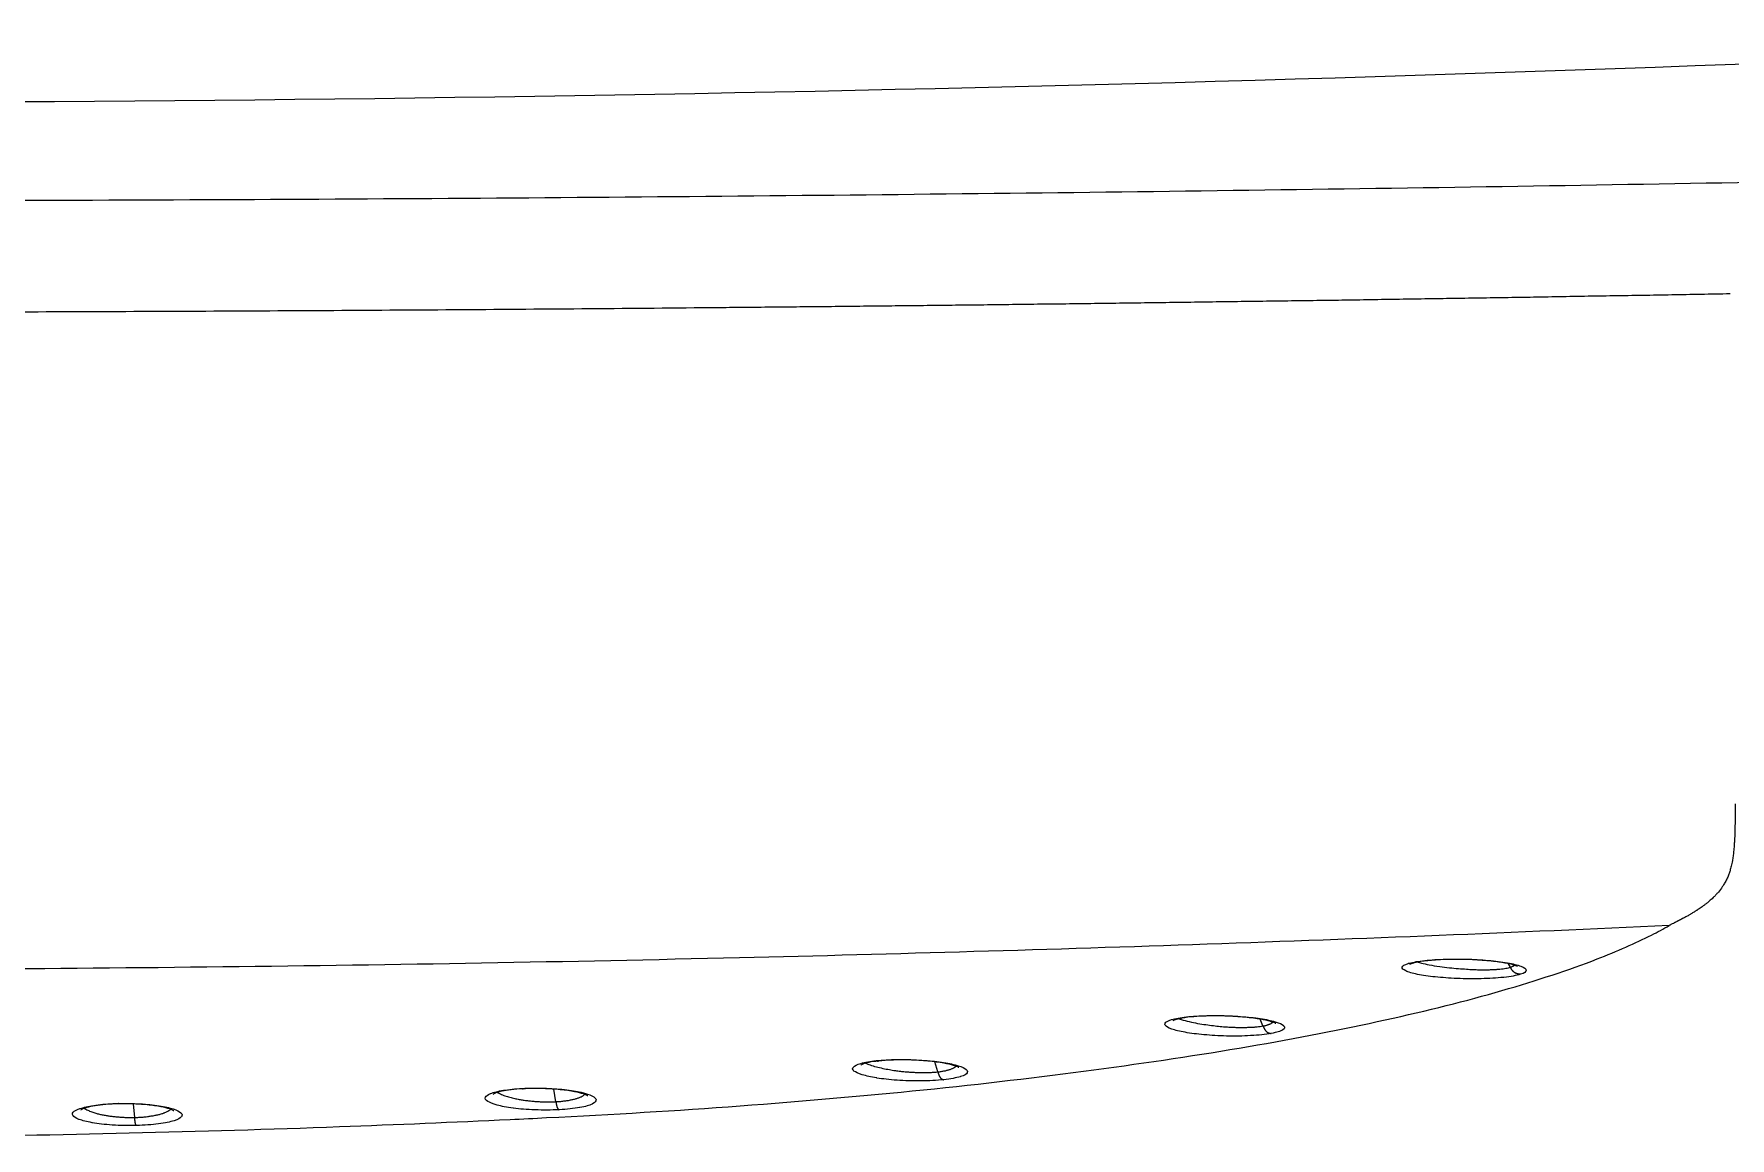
# Model space of a CAD drawing. Header units: inches. Extents: x 0.1 to 2.19, y 0.14 to 1.19.
# Drawn here: x 0.9392 to 1.0701, y 1.0908 to 1.1761 of the extents above; entities that cross this region are included whole.
import ezdxf

# ---------------------------------------------------------------- set-up
doc = ezdxf.new("R2010")
doc.units = ezdxf.units.IN
doc.header["$MEASUREMENT"] = 0

# ---------------------------------------------------------------- blocks, each defined once
blk = doc.blocks.new('bn30-2')
at = {"linetype": 'Continuous', "lineweight": 5}
for p, q in [((0.73438, 3.07986), (0.73423, 3.08013)), ((0.71527, 3.07533), (0.71504, 3.07585)), ((0.69016, 3.07178), (0.68992, 3.07256)), ((0.66067, 3.06948), (0.66051, 3.07046)), ((0.62815, 3.06827), (0.62807, 3.06931))]:
    blk.add_line(p, q, dxfattribs=at)
blk.add_ellipse((0.59489, 6.25601), major_axis=(3.59101, 0), ratio=0.865883, start_param=4.715627, end_param=4.770705, dxfattribs=at)
for points, degree, knots in [([(0.43666, 3.14047), (0.4624, 3.14001), (0.48861, 3.13965), (0.54151, 3.13916), (0.5682, 3.13904), (0.62158, 3.13904), (0.64827, 3.13916), (0.70117, 3.13965), (0.72738, 3.14001), (0.75312, 3.14047)], 3, [0.0000019, 0.0000019, 0.0000019, 0.0000019, 0.25, 0.25, 0.5, 0.5, 0.75, 0.75, 0.9999981, 0.9999981, 0.9999981, 0.9999981]), ([(0.75133, 3.13184), (0.75058, 3.13183), (0.74908, 3.1318), (0.74683, 3.13176), (0.74458, 3.13172), (0.74234, 3.13169), (0.74009, 3.13165), (0.73785, 3.13161), (0.73561, 3.13157), (0.73337, 3.13154), (0.73113, 3.1315), (0.72889, 3.13147), (0.72666, 3.13143), (0.72443, 3.1314), (0.7222, 3.13136), (0.71998, 3.13133), (0.71775, 3.1313), (0.71553, 3.13127), (0.71331, 3.13124), (0.71109, 3.13121), (0.70888, 3.13118), (0.70667, 3.13115), (0.70446, 3.13112), (0.70225, 3.13109), (0.70005, 3.13106), (0.69785, 3.13104), (0.69565, 3.13101), (0.69345, 3.13098), (0.69126, 3.13096), (0.68907, 3.13093), (0.68688, 3.13091), (0.68469, 3.13089), (0.68251, 3.13086), (0.68033, 3.13084), (0.67816, 3.13082), (0.67599, 3.1308), (0.66795, 3.13072), (0.65406, 3.13061), (0.63429, 3.13049), (0.61457, 3.13042), (0.59489, 3.1304), (0.57522, 3.13042), (0.5555, 3.13049), (0.53572, 3.13061), (0.52106, 3.13073), (0.51149, 3.13082), (0.50701, 3.13086), (0.50251, 3.13091), (0.49801, 3.13096), (0.49349, 3.13102), (0.48895, 3.13107), (0.48441, 3.13113), (0.47986, 3.13119), (0.47529, 3.13125), (0.47072, 3.13132), (0.46613, 3.13139), (0.46154, 3.13146), (0.45694, 3.13153), (0.45233, 3.1316), (0.44771, 3.13168), (0.44308, 3.13176), (0.44, 3.13182), (0.43845, 3.13184)], 3, [0, 0, 0, 0, 0.007371, 0.014728, 0.022073, 0.029403, 0.036721, 0.044025, 0.051315, 0.058592, 0.065856, 0.073106, 0.080343, 0.087567, 0.094777, 0.101973, 0.109157, 0.116326, 0.123483, 0.130626, 0.137756, 0.144872, 0.151975, 0.159064, 0.16614, 0.173203, 0.180252, 0.187288, 0.19431, 0.201319, 0.208314, 0.215297, 0.222265, 0.229221, 0.236162, 0.243091, 0.250006, 0.312965, 0.375618, 0.437963, 0.5, 0.562037, 0.624381, 0.687034, 0.749994, 0.764246, 0.778554, 0.792919, 0.807341, 0.82182, 0.836356, 0.850949, 0.865598, 0.880305, 0.895068, 0.909888, 0.924764, 0.939698, 0.954688, 0.969735, 0.984839, 1, 1, 1, 1]), ([(0.75172, 3.09247), (0.75172, 3.0924), (0.75172, 3.09233), (0.75172, 3.09226), (0.75172, 3.09213), (0.75172, 3.092), (0.75172, 3.09186), (0.75172, 3.09172), (0.75172, 3.09159), (0.75172, 3.09145), (0.75172, 3.09144), (0.75172, 3.09144), (0.75172, 3.09143), (0.75172, 3.0914), (0.75172, 3.09136), (0.75172, 3.09133), (0.75172, 3.09109), (0.75171, 3.09085), (0.75171, 3.09061), (0.75171, 3.09054), (0.75171, 3.09048), (0.75171, 3.09041), (0.7517, 3.09034), (0.7517, 3.09026), (0.7517, 3.09019), (0.75169, 3.09003), (0.75169, 3.08987), (0.75168, 3.08972), (0.75167, 3.08962), (0.75167, 3.08953), (0.75166, 3.08944), (0.75166, 3.08933), (0.75165, 3.08923), (0.75164, 3.08913), (0.75163, 3.08898), (0.75161, 3.08884), (0.7516, 3.0887), (0.75159, 3.08864), (0.75158, 3.08858), (0.75158, 3.08852), (0.75156, 3.0884), (0.75154, 3.08828), (0.75152, 3.08816), (0.75152, 3.08814), (0.75151, 3.08811), (0.75151, 3.08809), (0.75149, 3.08795), (0.75146, 3.08781), (0.75142, 3.08767), (0.75139, 3.08755), (0.75136, 3.08743), (0.75133, 3.08731), (0.7513, 3.08722), (0.75127, 3.08713), (0.75124, 3.08704), (0.75122, 3.087), (0.7512, 3.08695), (0.75118, 3.0869), (0.75114, 3.08679), (0.75109, 3.08669), (0.75104, 3.08658), (0.75101, 3.08653), (0.75098, 3.08647), (0.75095, 3.08642), (0.7509, 3.08633), (0.75085, 3.08625), (0.7508, 3.08616), (0.75076, 3.08609), (0.75071, 3.08603), (0.75066, 3.08596), (0.75057, 3.08582), (0.75046, 3.0857), (0.75036, 3.08558), (0.75031, 3.08553), (0.75027, 3.08548), (0.75022, 3.08543), (0.75016, 3.08536), (0.7501, 3.0853), (0.75003, 3.08524), (0.75003, 3.08523), (0.75002, 3.08522), (0.75001, 3.08522), (0.74992, 3.08513), (0.74983, 3.08505), (0.74974, 3.08498), (0.74971, 3.08495), (0.74968, 3.08492), (0.74964, 3.08489), (0.74957, 3.08483), (0.74951, 3.08478), (0.74944, 3.08473), (0.74938, 3.08468), (0.74932, 3.08464), (0.74926, 3.08459), (0.74925, 3.08459), (0.74925, 3.08459), (0.74925, 3.08459), (0.74914, 3.08451), (0.74904, 3.08444), (0.74894, 3.08437), (0.74888, 3.08433), (0.74882, 3.08429), (0.74876, 3.08425), (0.74875, 3.08424), (0.74874, 3.08423), (0.74872, 3.08423), (0.74864, 3.08418), (0.74857, 3.08413), (0.74849, 3.08408), (0.74842, 3.08404), (0.74836, 3.084), (0.74829, 3.08396), (0.74826, 3.08394), (0.74823, 3.08393), (0.7482, 3.08391), (0.74816, 3.08389), (0.74812, 3.08387), (0.74809, 3.08384), (0.74801, 3.0838), (0.74793, 3.08375), (0.74785, 3.08371), (0.74781, 3.08369), (0.74778, 3.08367), (0.74774, 3.08366), (0.74773, 3.08365), (0.74772, 3.08365), (0.74772, 3.08364), (0.74762, 3.08359), (0.74753, 3.08354), (0.74743, 3.0835), (0.74741, 3.08349), (0.7474, 3.08348), (0.74738, 3.08347), (0.74736, 3.08346), (0.74734, 3.08345), (0.74733, 3.08344), (0.74723, 3.08339), (0.74715, 3.08335), (0.74706, 3.08331), (0.74706, 3.0833), (0.74706, 3.0833), (0.74705, 3.0833), (0.74702, 3.08329), (0.74699, 3.08327), (0.74696, 3.08325), (0.74689, 3.08322), (0.74683, 3.08319), (0.74677, 3.08316), (0.74677, 3.08315), (0.74677, 3.08315), (0.74676, 3.08315), (0.74674, 3.08314), (0.74673, 3.08313), (0.74671, 3.08312), (0.74668, 3.08311), (0.74666, 3.08309), (0.74663, 3.08308)], 3, [0, 0, 0, 0, 0.012879, 0.012879, 0.012879, 0.036696, 0.036696, 0.036696, 0.062083, 0.062083, 0.062083, 0.062969, 0.062969, 0.062969, 0.069401, 0.069401, 0.069401, 0.112944, 0.112944, 0.112944, 0.124787, 0.124787, 0.124787, 0.138573, 0.138573, 0.138573, 0.16747, 0.16747, 0.16747, 0.18465, 0.18465, 0.18465, 0.203992, 0.203992, 0.203992, 0.230614, 0.230614, 0.230614, 0.242079, 0.242079, 0.242079, 0.265126, 0.265126, 0.265126, 0.269956, 0.269956, 0.269956, 0.297517, 0.297517, 0.297517, 0.322498, 0.322498, 0.322498, 0.342008, 0.342008, 0.342008, 0.352665, 0.352665, 0.352665, 0.377809, 0.377809, 0.377809, 0.391291, 0.391291, 0.391291, 0.413779, 0.413779, 0.413779, 0.433058, 0.433058, 0.433058, 0.472789, 0.472789, 0.472789, 0.489451, 0.489451, 0.489451, 0.51239, 0.51239, 0.51239, 0.515203, 0.515203, 0.515203, 0.547405, 0.547405, 0.547405, 0.559649, 0.559649, 0.559649, 0.583433, 0.583433, 0.583433, 0.605902, 0.605902, 0.605902, 0.606761, 0.606761, 0.606761, 0.645056, 0.645056, 0.645056, 0.667337, 0.667337, 0.667337, 0.672329, 0.672329, 0.672329, 0.70247, 0.70247, 0.70247, 0.729001, 0.729001, 0.729001, 0.741509, 0.741509, 0.741509, 0.75763, 0.75763, 0.75763, 0.791699, 0.791699, 0.791699, 0.807836, 0.807836, 0.807836, 0.81149, 0.81149, 0.81149, 0.855304, 0.855304, 0.855304, 0.864771, 0.864771, 0.864771, 0.872786, 0.872786, 0.872786, 0.91822, 0.91822, 0.91822, 0.919541, 0.919541, 0.919541, 0.936736, 0.936736, 0.936736, 0.972213, 0.972213, 0.972213, 0.973456, 0.973456, 0.973456, 0.984239, 0.984239, 0.984239, 1, 1, 1, 1]), ([(0.74663, 3.08308), (0.72303, 3.08199), (0.69904, 3.08116), (0.64836, 3.07996), (0.62163, 3.07965), (0.56816, 3.07965), (0.54142, 3.07996), (0.49074, 3.08116), (0.46675, 3.08199), (0.44315, 3.08308)], 3, [0, 0, 0, 0, 0.238645, 0.238645, 0.5, 0.5, 0.761354, 0.761354, 1, 1, 1, 1]), ([(0.65995, 3.06825), (0.66503, 3.0685), (0.67001, 3.0688), (0.67489, 3.06916), (0.67976, 3.06953), (0.68448, 3.06994), (0.68905, 3.0704), (0.69361, 3.07086), (0.69799, 3.07138), (0.7022, 3.07194), (0.7064, 3.0725), (0.71038, 3.0731), (0.71414, 3.07374), (0.7179, 3.07439), (0.72142, 3.07507), (0.7247, 3.0758), (0.72798, 3.07652), (0.73098, 3.07727), (0.73372, 3.07806), (0.73645, 3.07885), (0.7389, 3.07966), (0.74106, 3.0805), (0.74262, 3.08111), (0.74402, 3.08172), (0.74526, 3.08235), (0.74574, 3.08259), (0.7462, 3.08283), (0.74663, 3.08308)], 3, [0, 0, 0, 0, 0.125, 0.125, 0.125, 0.25, 0.25, 0.25, 0.375, 0.375, 0.375, 0.5, 0.5, 0.5, 0.625, 0.625, 0.625, 0.75, 0.75, 0.75, 0.875, 0.875, 0.875, 0.965137, 0.965137, 0.965137, 1, 1, 1, 1]), ([(0.72647, 3.08015), (0.72674, 3.08023), (0.72712, 3.08031), (0.72759, 3.08036), (0.72806, 3.08042), (0.72859, 3.08046), (0.72917, 3.08048), (0.72918, 3.08048), (0.72918, 3.08048), (0.72918, 3.08048), (0.72976, 3.0805), (0.73034, 3.0805), (0.73094, 3.08049), (0.73154, 3.08047), (0.73211, 3.08044), (0.73266, 3.08039), (0.7332, 3.08034), (0.73369, 3.08028), (0.73413, 3.08021), (0.73413, 3.08021), (0.73413, 3.08021), (0.73414, 3.0802), (0.73457, 3.08013), (0.73492, 3.08004), (0.73518, 3.07995), (0.73519, 3.07995), (0.73519, 3.07994), (0.73519, 3.07994), (0.73545, 3.07984), (0.7356, 3.07974), (0.7356, 3.07963), (0.7356, 3.07963), (0.7356, 3.07963), (0.7356, 3.07963), (0.7356, 3.07952), (0.73545, 3.07941), (0.73515, 3.07932)], 3, [0, 0, 0, 0, 0.125, 0.125, 0.125, 0.25, 0.25, 0.25, 0.250906, 0.250906, 0.250906, 0.375, 0.375, 0.375, 0.5, 0.5, 0.5, 0.624069, 0.624069, 0.624069, 0.625, 0.625, 0.625, 0.748195, 0.748195, 0.748195, 0.75, 0.75, 0.75, 0.873537, 0.873537, 0.873537, 0.875, 0.875, 0.875, 1, 1, 1, 1]), ([(0.73493, 3.07992), (0.73493, 3.07992), (0.73493, 3.07992), (0.73492, 3.07992), (0.7349, 3.07993), (0.73483, 3.07997), (0.73475, 3.07999), (0.73453, 3.08007), (0.73435, 3.08011), (0.73388, 3.0802), (0.73357, 3.08025), (0.7328, 3.08035), (0.73233, 3.08039), (0.73131, 3.08045), (0.73075, 3.08047), (0.72965, 3.08047), (0.7291, 3.08045), (0.72818, 3.08039), (0.72778, 3.08035), (0.72733, 3.08028), (0.72721, 3.08026), (0.727, 3.08021), (0.7269, 3.08019), (0.72683, 3.08017)], 3, [0.073999, 0.073999, 0.073999, 0.073999, 0.082373, 0.082373, 0.119653, 0.119653, 0.185163, 0.185163, 0.283137, 0.283137, 0.411117, 0.411117, 0.567198, 0.567198, 0.735596, 0.735596, 0.89655, 0.89655, 1.031953, 1.031953, 1.086995, 1.086995, 1.144255, 1.144255, 1.144255, 1.144255]), ([(0.72724, 3.08026), (0.72732, 3.08024), (0.72758, 3.08016), (0.72812, 3.08004), (0.72885, 3.07992), (0.72963, 3.07982), (0.73033, 3.07976), (0.73095, 3.07972), (0.73148, 3.07968), (0.73193, 3.07967), (0.73232, 3.07967), (0.73267, 3.07967), (0.73299, 3.07968), (0.73329, 3.0797), (0.73357, 3.07972), (0.73382, 3.07975), (0.73403, 3.07978), (0.73422, 3.07982), (0.73433, 3.07985), (0.73438, 3.07986)], 3, [0.3124196, 0.3124196, 0.3124196, 0.3124196, 0.347461, 0.4171451, 0.4977399, 0.5651832, 0.6245938, 0.6759825, 0.719373, 0.7548024, 0.7856523, 0.8154425, 0.8442314, 0.8720819, 0.8990657, 0.9252605, 0.9507523, 0.9756323, 1, 1, 1, 1]), ([(0.73515, 3.07932), (0.73484, 3.07922), (0.7344, 3.07914), (0.73387, 3.07908), (0.73386, 3.07908), (0.73385, 3.07908), (0.73385, 3.07908), (0.73331, 3.07902), (0.73273, 3.07899), (0.73211, 3.07898), (0.7321, 3.07898), (0.73209, 3.07898), (0.73208, 3.07897), (0.73147, 3.07896), (0.73086, 3.07897), (0.73027, 3.07899), (0.73026, 3.07899), (0.73026, 3.07899), (0.73025, 3.07899), (0.72965, 3.07902), (0.72909, 3.07906), (0.72857, 3.07911), (0.72805, 3.07917), (0.72759, 3.07923), (0.72719, 3.07931), (0.7268, 3.0794), (0.7265, 3.07948), (0.72629, 3.07958), (0.72609, 3.07967), (0.72599, 3.07977), (0.72602, 3.07987), (0.72605, 3.07997), (0.72619, 3.08006), (0.72647, 3.08015)], 3, [0, 0, 0, 0, 0.125, 0.125, 0.125, 0.126517, 0.126517, 0.126517, 0.25, 0.25, 0.25, 0.251903, 0.251903, 0.251903, 0.375, 0.375, 0.375, 0.376018, 0.376018, 0.376018, 0.5, 0.5, 0.5, 0.625, 0.625, 0.625, 0.75, 0.75, 0.75, 0.875, 0.875, 0.875, 1, 1, 1, 1]), ([(0.72683, 3.08017), (0.72672, 3.08013), (0.72666, 3.0801), (0.72664, 3.08009), (0.72664, 3.08008), (0.72664, 3.08008)], 3, [0, 0, 0, 0, 0.08324596, 0.08324596, 0.0987203, 0.0987203, 0.0987203, 0.0987203]), ([(0.73438, 3.07986), (0.7344, 3.07987), (0.73443, 3.07988), (0.73445, 3.07989), (0.73448, 3.0799), (0.7345, 3.07991), (0.73452, 3.07992), (0.73454, 3.07993), (0.73456, 3.07994), (0.73458, 3.07995), (0.7346, 3.07996), (0.73462, 3.07997), (0.73463, 3.07998), (0.73465, 3.07999), (0.73466, 3.08), (0.73467, 3.08001), (0.73467, 3.08001), (0.73468, 3.08002), (0.73468, 3.08002)], 3, [0, 0, 0, 0, 0.01361096, 0.01361096, 0.01361096, 0.02736821, 0.02736821, 0.02736821, 0.04129047, 0.04129047, 0.04129047, 0.0553954, 0.0553954, 0.0553954, 0.0696997, 0.0696997, 0.0696997, 0.07206999, 0.07206999, 0.07206999, 0.07206999]), ([(0.73515, 3.07932), (0.73506, 3.07933), (0.73497, 3.07933), (0.73476, 3.07938), (0.7346, 3.0795), (0.73447, 3.07968), (0.73443, 3.07977), (0.73438, 3.07986)], 5, [0, 0, 0, 0, 0, 0, 0.5, 0.5, 1, 1, 1, 1, 1, 1]), ([(0.7159, 3.07475), (0.71547, 3.07467), (0.71493, 3.07461), (0.71433, 3.07458), (0.71432, 3.07458), (0.71431, 3.07458), (0.71431, 3.07458), (0.71371, 3.07454), (0.7131, 3.07454), (0.71248, 3.07455), (0.71247, 3.07455), (0.71246, 3.07455), (0.71245, 3.07455), (0.71184, 3.07456), (0.71127, 3.0746), (0.71073, 3.07465), (0.71072, 3.07465), (0.71072, 3.07465), (0.71071, 3.07465), (0.71017, 3.0747), (0.70969, 3.07476), (0.70926, 3.07484), (0.70883, 3.07491), (0.70849, 3.075), (0.70822, 3.07509), (0.70795, 3.07518), (0.70778, 3.07528), (0.70772, 3.07538), (0.70772, 3.07538), (0.70772, 3.07539), (0.70772, 3.07539), (0.70766, 3.07549), (0.70771, 3.07559), (0.70787, 3.07568), (0.70804, 3.07578), (0.70832, 3.07586), (0.70871, 3.07593)], 3, [0, 0, 0, 0, 0.125, 0.125, 0.125, 0.126526, 0.126526, 0.126526, 0.25, 0.25, 0.25, 0.25189, 0.25189, 0.25189, 0.375, 0.375, 0.375, 0.376015, 0.376015, 0.376015, 0.5, 0.5, 0.5, 0.625, 0.625, 0.625, 0.749179, 0.749179, 0.749179, 0.75, 0.75, 0.75, 0.875, 0.875, 0.875, 1, 1, 1, 1]), ([(0.70897, 3.07592), (0.70876, 3.07589), (0.7086, 3.07584), (0.70838, 3.07577), (0.70833, 3.07574), (0.70831, 3.07573), (0.70831, 3.07573), (0.70831, 3.07573)], 3, [0, 0, 0, 0, 0.0948285, 0.0948285, 0.1828139, 0.1828139, 0.1957637, 0.1957637, 0.1957637, 0.1957637]), ([(0.70871, 3.07593), (0.70911, 3.07601), (0.70957, 3.07606), (0.71011, 3.07609), (0.71065, 3.07613), (0.71122, 3.07614), (0.71181, 3.07613), (0.71182, 3.07613), (0.71182, 3.07613), (0.71183, 3.07613), (0.71241, 3.07613), (0.71298, 3.0761), (0.71354, 3.07606), (0.71409, 3.07602), (0.7146, 3.07597), (0.71506, 3.0759), (0.71551, 3.07583), (0.7159, 3.07575), (0.71621, 3.07565), (0.71621, 3.07565), (0.71622, 3.07565), (0.71622, 3.07565), (0.71653, 3.07556), (0.71675, 3.07546), (0.71686, 3.07536), (0.71686, 3.07535), (0.71686, 3.07535), (0.71686, 3.07535), (0.71697, 3.07524), (0.71696, 3.07514), (0.7168, 3.07503), (0.7168, 3.07503), (0.7168, 3.07503), (0.7168, 3.07503), (0.71663, 3.07492), (0.71634, 3.07483), (0.7159, 3.07475)], 3, [0, 0, 0, 0, 0.125, 0.125, 0.125, 0.25, 0.25, 0.25, 0.250906, 0.250906, 0.250906, 0.375, 0.375, 0.375, 0.5, 0.5, 0.5, 0.624069, 0.624069, 0.624069, 0.625, 0.625, 0.625, 0.748195, 0.748195, 0.748195, 0.75, 0.75, 0.75, 0.873537, 0.873537, 0.873537, 0.875, 0.875, 0.875, 1, 1, 1, 1]), ([(0.7088, 3.07589), (0.70889, 3.07585), (0.70917, 3.07576), (0.70969, 3.07563), (0.71035, 3.0755), (0.71097, 3.07541), (0.71155, 3.07534), (0.71207, 3.07528), (0.71251, 3.07525), (0.7129, 3.07523), (0.71326, 3.07522), (0.71361, 3.07521), (0.71394, 3.07522), (0.71425, 3.07523), (0.71454, 3.07524), (0.71481, 3.07526), (0.71505, 3.07529), (0.7152, 3.07531), (0.71527, 3.07533)], 3, [0.3732464, 0.3732464, 0.3732464, 0.3732464, 0.4189022, 0.4996289, 0.5666039, 0.6256829, 0.6768779, 0.720213, 0.7557263, 0.7864378, 0.8160997, 0.84477, 0.8725111, 0.8993943, 0.9254966, 0.9509034, 0.9757051, 1, 1, 1, 1]), ([(0.71626, 3.07552), (0.71626, 3.07552), (0.71625, 3.07552), (0.71621, 3.07555), (0.71616, 3.07557), (0.71599, 3.07563), (0.71585, 3.07568), (0.71544, 3.07578), (0.71515, 3.07584), (0.71444, 3.07594), (0.71399, 3.07599), (0.71301, 3.07607), (0.71247, 3.0761), (0.71168, 3.07611), (0.71143, 3.07611), (0.71108, 3.0761), (0.71097, 3.0761), (0.71054, 3.07609), (0.71022, 3.07607), (0.7096, 3.07602), (0.70929, 3.07598), (0.70901, 3.07593), (0.70899, 3.07593), (0.70897, 3.07592)], 3, [0.0770283, 0.0770283, 0.0770283, 0.0770283, 0.1078017, 0.1078017, 0.167294, 0.167294, 0.2638413, 0.2638413, 0.3963795, 0.3963795, 0.55452, 0.55452, 0.7188004, 0.7188004, 0.7923966, 0.7923966, 0.8249637, 0.8249637, 0.9235077, 0.9235077, 1.0358637, 1.0358637, 1.046187, 1.046187, 1.046187, 1.046187]), ([(0.71527, 3.07533), (0.7153, 3.07533), (0.71534, 3.07534), (0.71538, 3.07535), (0.71541, 3.07536), (0.71545, 3.07536), (0.71548, 3.07537), (0.71552, 3.07538), (0.71555, 3.07539), (0.71558, 3.0754), (0.71561, 3.07541), (0.71564, 3.07542), (0.71567, 3.07543), (0.7157, 3.07544), (0.71573, 3.07545), (0.71575, 3.07546), (0.71578, 3.07547), (0.7158, 3.07548), (0.71583, 3.07549), (0.71585, 3.0755), (0.71587, 3.07551), (0.71589, 3.07552), (0.71591, 3.07554), (0.71593, 3.07555), (0.71595, 3.07556), (0.71597, 3.07557), (0.71598, 3.07558), (0.716, 3.0756), (0.71601, 3.0756), (0.71601, 3.07561), (0.71602, 3.07562)], 3, [0, 0, 0, 0, 0.013611, 0.013611, 0.013611, 0.0273682, 0.0273682, 0.0273682, 0.0412905, 0.0412905, 0.0412905, 0.0553954, 0.0553954, 0.0553954, 0.0696997, 0.0696997, 0.0696997, 0.0842194, 0.0842194, 0.0842194, 0.0989699, 0.0989699, 0.0989699, 0.1137728, 0.1137728, 0.1137728, 0.1292235, 0.1292235, 0.1292235, 0.1398444, 0.1398444, 0.1398444, 0.1398444]), ([(0.71527, 3.07533), (0.71531, 3.07523), (0.71535, 3.07514), (0.71545, 3.07495), (0.71559, 3.07483), (0.71575, 3.07477), (0.71583, 3.07476), (0.7159, 3.07475)], 5, [0, 0, 0, 0, 0, 0, 0.5, 0.5, 1, 1, 1, 1, 1, 1]), ([(0.69062, 3.07118), (0.69008, 3.07112), (0.68948, 3.07109), (0.68885, 3.07109), (0.68884, 3.07109), (0.68883, 3.07109), (0.68882, 3.07109), (0.6882, 3.07108), (0.6876, 3.0711), (0.68702, 3.07114), (0.68701, 3.07114), (0.687, 3.07114), (0.68699, 3.07114), (0.68642, 3.07118), (0.68592, 3.07124), (0.68546, 3.07131), (0.68546, 3.07131), (0.68546, 3.07131), (0.68545, 3.07132), (0.685, 3.07139), (0.68463, 3.07147), (0.68433, 3.07156), (0.68402, 3.07165), (0.68381, 3.07175), (0.68369, 3.07185), (0.68357, 3.07196), (0.68355, 3.07206), (0.68364, 3.07216), (0.68364, 3.07216), (0.68364, 3.07216), (0.68364, 3.07216), (0.68373, 3.07226), (0.68393, 3.07236), (0.68423, 3.07244), (0.68454, 3.07253), (0.68493, 3.0726), (0.68541, 3.07265)], 3, [0, 0, 0, 0, 0.125, 0.125, 0.125, 0.126526, 0.126526, 0.126526, 0.25, 0.25, 0.25, 0.25189, 0.25189, 0.25189, 0.375, 0.375, 0.375, 0.376015, 0.376015, 0.376015, 0.5, 0.5, 0.5, 0.625, 0.625, 0.625, 0.749179, 0.749179, 0.749179, 0.75, 0.75, 0.75, 0.875, 0.875, 0.875, 1, 1, 1, 1]), ([(0.68558, 3.07262), (0.6853, 3.07259), (0.68504, 3.07256), (0.68464, 3.07248), (0.68449, 3.07243), (0.68428, 3.07235), (0.68422, 3.07232), (0.68421, 3.07231), (0.68421, 3.07231), (0.68421, 3.07231)], 3, [0, 0, 0, 0, 0.1009206, 0.1009206, 0.1975933, 0.1975933, 0.2943101, 0.2943101, 0.3038972, 0.3038972, 0.3038972, 0.3038972]), ([(0.68459, 3.07246), (0.68469, 3.07241), (0.68493, 3.07231), (0.68538, 3.07218), (0.68589, 3.07206), (0.68639, 3.07196), (0.68685, 3.07189), (0.68726, 3.07183), (0.68763, 3.0718), (0.68798, 3.07177), (0.68833, 3.07175), (0.68867, 3.07174), (0.689, 3.07173), (0.68932, 3.07173), (0.68961, 3.07174), (0.6899, 3.07176), (0.69007, 3.07178), (0.69016, 3.07178)], 3, [0.4413522, 0.4413522, 0.4413522, 0.4413522, 0.4996289, 0.5666039, 0.6256829, 0.6768779, 0.720213, 0.7557263, 0.7864378, 0.8160997, 0.84477, 0.8725111, 0.8993943, 0.9254966, 0.9509034, 0.9757051, 1, 1, 1, 1]), ([(0.68541, 3.07265), (0.6859, 3.0727), (0.68643, 3.07273), (0.687, 3.07274), (0.68757, 3.07275), (0.68814, 3.07274), (0.6887, 3.0727), (0.68871, 3.0727), (0.68871, 3.0727), (0.68872, 3.0727), (0.68928, 3.07267), (0.68979, 3.07262), (0.69026, 3.07256), (0.69074, 3.07249), (0.69115, 3.07242), (0.69149, 3.07233), (0.69183, 3.07224), (0.69208, 3.07215), (0.69225, 3.07204), (0.69225, 3.07204), (0.69225, 3.07204), (0.69225, 3.07204), (0.69242, 3.07194), (0.69248, 3.07183), (0.69243, 3.07173), (0.69243, 3.07173), (0.69243, 3.07172), (0.69243, 3.07172), (0.69238, 3.07161), (0.69221, 3.07151), (0.69191, 3.07142), (0.6919, 3.07142), (0.6919, 3.07142), (0.6919, 3.07141), (0.69158, 3.07132), (0.69116, 3.07124), (0.69062, 3.07118)], 3, [0, 0, 0, 0, 0.125, 0.125, 0.125, 0.25, 0.25, 0.25, 0.250906, 0.250906, 0.250906, 0.375, 0.375, 0.375, 0.5, 0.5, 0.5, 0.624069, 0.624069, 0.624069, 0.625, 0.625, 0.625, 0.748195, 0.748195, 0.748195, 0.75, 0.75, 0.75, 0.873537, 0.873537, 0.873537, 0.875, 0.875, 0.875, 1, 1, 1, 1]), ([(0.69179, 3.07211), (0.69179, 3.07211), (0.69179, 3.07211), (0.69177, 3.07212), (0.69174, 3.07214), (0.69163, 3.0722), (0.69151, 3.07224), (0.69117, 3.07234), (0.69092, 3.0724), (0.69027, 3.07252), (0.68985, 3.07258), (0.68895, 3.07266), (0.68845, 3.07269), (0.68772, 3.07271), (0.68749, 3.07271), (0.68717, 3.07271), (0.68707, 3.07271), (0.68667, 3.0727), (0.68637, 3.07269), (0.68591, 3.07266), (0.68574, 3.07264), (0.68558, 3.07262)], 3, [0.0817696, 0.0817696, 0.0817696, 0.0817696, 0.0987606, 0.0987606, 0.1523462, 0.1523462, 0.2479814, 0.2479814, 0.3815486, 0.3815486, 0.5367722, 0.5367722, 0.6918623, 0.6918623, 0.7584769, 0.7584769, 0.7886635, 0.7886635, 0.8800137, 0.8800137, 0.93809, 0.93809, 0.93809, 0.93809]), ([(0.69016, 3.07178), (0.6902, 3.07179), (0.69025, 3.0718), (0.6903, 3.0718), (0.69034, 3.07181), (0.69039, 3.07181), (0.69043, 3.07182), (0.69047, 3.07183), (0.69052, 3.07183), (0.69056, 3.07184), (0.6906, 3.07185), (0.69064, 3.07186), (0.69069, 3.07186), (0.69073, 3.07187), (0.69077, 3.07188), (0.6908, 3.07189), (0.69084, 3.0719), (0.69088, 3.07191), (0.69092, 3.07192), (0.69095, 3.07193), (0.69099, 3.07194), (0.69102, 3.07195), (0.69106, 3.07196), (0.69109, 3.07197), (0.69112, 3.07198), (0.69116, 3.07199), (0.69119, 3.072), (0.69122, 3.07201), (0.69125, 3.07203), (0.69127, 3.07204), (0.6913, 3.07205), (0.69133, 3.07206), (0.69135, 3.07207), (0.69138, 3.07209), (0.6914, 3.0721), (0.69142, 3.07211), (0.69144, 3.07213), (0.69146, 3.07214), (0.69148, 3.07215), (0.6915, 3.07217), (0.69152, 3.07218), (0.69153, 3.07219), (0.69155, 3.07221), (0.69155, 3.07221), (0.69156, 3.07222), (0.69156, 3.07222)], 3, [0, 0, 0, 0, 0.013611, 0.013611, 0.013611, 0.0273682, 0.0273682, 0.0273682, 0.0412905, 0.0412905, 0.0412905, 0.0553954, 0.0553954, 0.0553954, 0.0696997, 0.0696997, 0.0696997, 0.0842194, 0.0842194, 0.0842194, 0.0989699, 0.0989699, 0.0989699, 0.1137728, 0.1137728, 0.1137728, 0.1292235, 0.1292235, 0.1292235, 0.1447536, 0.1447536, 0.1447536, 0.1605701, 0.1605701, 0.1605701, 0.1766851, 0.1766851, 0.1766851, 0.1931096, 0.1931096, 0.1931096, 0.209854, 0.209854, 0.209854, 0.2148329, 0.2148329, 0.2148329, 0.2148329]), ([(0.69016, 3.07178), (0.69019, 3.07169), (0.69021, 3.0716), (0.69029, 3.0714), (0.69039, 3.07127), (0.69051, 3.07121), (0.69056, 3.0712), (0.69062, 3.07118)], 5, [0, 0, 0, 0, 0, 0, 0.5, 0.5, 1, 1, 1, 1, 1, 1]), ([(0.66092, 3.06886), (0.66032, 3.06883), (0.65969, 3.06883), (0.65907, 3.06885), (0.65907, 3.06885), (0.65906, 3.06885), (0.65905, 3.06885), (0.65844, 3.06887), (0.65789, 3.06892), (0.65739, 3.06898), (0.65738, 3.06899), (0.65738, 3.06899), (0.65737, 3.06899), (0.65687, 3.06905), (0.65647, 3.06913), (0.65614, 3.06922), (0.65614, 3.06922), (0.65613, 3.06922), (0.65613, 3.06922), (0.6558, 3.06931), (0.65556, 3.06941), (0.65541, 3.06951), (0.65525, 3.06961), (0.65519, 3.06972), (0.65523, 3.06982), (0.65527, 3.06993), (0.6554, 3.07002), (0.65563, 3.07012), (0.65563, 3.07012), (0.65563, 3.07012), (0.65564, 3.07012), (0.65587, 3.07021), (0.6562, 3.0703), (0.65662, 3.07036), (0.65704, 3.07043), (0.65752, 3.07048), (0.65806, 3.07051)], 3, [0, 0, 0, 0, 0.125, 0.125, 0.125, 0.126526, 0.126526, 0.126526, 0.25, 0.25, 0.25, 0.25189, 0.25189, 0.25189, 0.375, 0.375, 0.375, 0.376015, 0.376015, 0.376015, 0.5, 0.5, 0.5, 0.625, 0.625, 0.625, 0.749179, 0.749179, 0.749179, 0.75, 0.75, 0.75, 0.875, 0.875, 0.875, 1, 1, 1, 1]), ([(0.65815, 3.07048), (0.65782, 3.07046), (0.6575, 3.07044), (0.65695, 3.07037), (0.65671, 3.07033), (0.65631, 3.07025), (0.65614, 3.0702), (0.65591, 3.07011), (0.65585, 3.07006), (0.65584, 3.07005), (0.65584, 3.07005), (0.65584, 3.07005)], 3, [0, 0, 0, 0, 0.1037262, 0.1037262, 0.2046533, 0.2046533, 0.3103069, 0.3103069, 0.4211828, 0.4211828, 0.4285816, 0.4285816, 0.4285816, 0.4285816]), ([(0.65615, 3.0702), (0.65622, 3.07016), (0.65639, 3.07007), (0.65671, 3.06994), (0.6571, 3.06983), (0.65747, 3.06973), (0.65782, 3.06966), (0.65815, 3.06961), (0.65847, 3.06956), (0.6588, 3.06953), (0.65912, 3.0695), (0.65945, 3.06948), (0.65977, 3.06947), (0.66008, 3.06947), (0.66038, 3.06947), (0.66057, 3.06948), (0.66067, 3.06948)], 3, [0.5174851, 0.5174851, 0.5174851, 0.5174851, 0.5666039, 0.6256829, 0.6768779, 0.720213, 0.7557263, 0.7864378, 0.8160997, 0.84477, 0.8725111, 0.8993943, 0.9254966, 0.9509034, 0.9757051, 1, 1, 1, 1]), ([(0.65806, 3.07051), (0.65861, 3.07054), (0.65917, 3.07054), (0.65973, 3.07053), (0.6603, 3.07051), (0.66083, 3.07047), (0.66133, 3.07042), (0.66133, 3.07042), (0.66134, 3.07042), (0.66134, 3.07042), (0.66183, 3.07036), (0.66226, 3.07029), (0.66262, 3.07021), (0.66299, 3.07012), (0.66327, 3.07003), (0.66346, 3.06993), (0.66366, 3.06983), (0.66377, 3.06973), (0.66378, 3.06962), (0.66378, 3.06962), (0.66378, 3.06962), (0.66378, 3.06962), (0.66378, 3.06951), (0.66369, 3.06941), (0.66349, 3.06931), (0.66348, 3.06931), (0.66348, 3.0693), (0.66348, 3.0693), (0.66327, 3.0692), (0.66296, 3.06911), (0.66252, 3.06903), (0.66251, 3.06903), (0.66251, 3.06903), (0.6625, 3.06903), (0.66206, 3.06895), (0.66153, 3.06889), (0.66092, 3.06886)], 3, [0, 0, 0, 0, 0.125, 0.125, 0.125, 0.25, 0.25, 0.25, 0.250906, 0.250906, 0.250906, 0.375, 0.375, 0.375, 0.5, 0.5, 0.5, 0.624069, 0.624069, 0.624069, 0.625, 0.625, 0.625, 0.748195, 0.748195, 0.748195, 0.75, 0.75, 0.75, 0.873537, 0.873537, 0.873537, 0.875, 0.875, 0.875, 1, 1, 1, 1]), ([(0.66313, 3.06993), (0.66313, 3.06993), (0.66313, 3.06993), (0.66313, 3.06993), (0.66311, 3.06995), (0.66302, 3.07), (0.66293, 3.07004), (0.66263, 3.07014), (0.66239, 3.0702), (0.6618, 3.07032), (0.66142, 3.07037), (0.6606, 3.07045), (0.66016, 3.07048), (0.65951, 3.0705), (0.65931, 3.07051), (0.65903, 3.07051), (0.65895, 3.0705), (0.65862, 3.0705), (0.65838, 3.07049), (0.65815, 3.07048)], 3, [0.0880845, 0.0880845, 0.0880845, 0.0880845, 0.0955869, 0.0955869, 0.1468561, 0.1468561, 0.2424856, 0.2424856, 0.3745497, 0.3745497, 0.5217849, 0.5217849, 0.6604872, 0.6604872, 0.7204275, 0.7204275, 0.7444041, 0.7444041, 0.8175699, 0.8175699, 0.8175699, 0.8175699]), ([(0.66067, 3.06948), (0.66072, 3.06948), (0.66078, 3.06949), (0.66083, 3.06949), (0.66088, 3.06949), (0.66093, 3.0695), (0.66098, 3.0695), (0.66104, 3.06951), (0.66109, 3.06951), (0.66114, 3.06952), (0.66119, 3.06952), (0.66124, 3.06953), (0.66129, 3.06954), (0.66134, 3.06954), (0.66139, 3.06955), (0.66144, 3.06955), (0.66149, 3.06956), (0.66154, 3.06957), (0.66158, 3.06958), (0.66163, 3.06958), (0.66168, 3.06959), (0.66172, 3.0696), (0.66177, 3.06961), (0.66181, 3.06962), (0.66186, 3.06963), (0.6619, 3.06964), (0.66195, 3.06965), (0.66199, 3.06966), (0.66203, 3.06967), (0.66207, 3.06968), (0.66211, 3.06969), (0.66216, 3.0697), (0.6622, 3.06971), (0.66223, 3.06972), (0.66227, 3.06973), (0.66231, 3.06974), (0.66235, 3.06975), (0.66238, 3.06977), (0.66242, 3.06978), (0.66245, 3.06979), (0.66249, 3.0698), (0.66252, 3.06982), (0.66255, 3.06983), (0.66258, 3.06984), (0.66261, 3.06986), (0.66264, 3.06987), (0.66265, 3.06988), (0.66266, 3.06988), (0.66268, 3.06989), (0.66269, 3.0699), (0.6627, 3.06991), (0.66272, 3.06991), (0.66278, 3.06995), (0.66284, 3.06999), (0.66288, 3.07004), (0.66288, 3.07004), (0.66289, 3.07004), (0.66289, 3.07005)], 3, [0, 0, 0, 0, 0.013611, 0.013611, 0.013611, 0.0273682, 0.0273682, 0.0273682, 0.0412905, 0.0412905, 0.0412905, 0.0553954, 0.0553954, 0.0553954, 0.0696997, 0.0696997, 0.0696997, 0.0842194, 0.0842194, 0.0842194, 0.0989699, 0.0989699, 0.0989699, 0.1137728, 0.1137728, 0.1137728, 0.1292235, 0.1292235, 0.1292235, 0.1447536, 0.1447536, 0.1447536, 0.1605701, 0.1605701, 0.1605701, 0.1766851, 0.1766851, 0.1766851, 0.1931096, 0.1931096, 0.1931096, 0.209854, 0.209854, 0.209854, 0.2269288, 0.2269288, 0.2269288, 0.2347296, 0.2347296, 0.2347296, 0.2443439, 0.2443439, 0.2443439, 0.2899242, 0.2899242, 0.2899242, 0.2946471, 0.2946471, 0.2946471, 0.2946471]), ([(0.62828, 3.06764), (0.62765, 3.06763), (0.62703, 3.06764), (0.62644, 3.06768), (0.62643, 3.06768), (0.62642, 3.06768), (0.62642, 3.06768), (0.62583, 3.06772), (0.62533, 3.06778), (0.62489, 3.06786), (0.62488, 3.06786), (0.62488, 3.06786), (0.62487, 3.06786), (0.62444, 3.06794), (0.62411, 3.06802), (0.62386, 3.06812), (0.62386, 3.06812), (0.62385, 3.06812), (0.62385, 3.06812), (0.6236, 3.06822), (0.62345, 3.06832), (0.62338, 3.06843), (0.62332, 3.06853), (0.62335, 3.06864), (0.62348, 3.06874), (0.62361, 3.06884), (0.62382, 3.06894), (0.62414, 3.06902), (0.62414, 3.06902), (0.62414, 3.06902), (0.62414, 3.06902), (0.62446, 3.06911), (0.62485, 3.06918), (0.62533, 3.06924), (0.6258, 3.0693), (0.62632, 3.06933), (0.62688, 3.06935)], 3, [0, 0, 0, 0, 0.125, 0.125, 0.125, 0.126526, 0.126526, 0.126526, 0.25, 0.25, 0.25, 0.25189, 0.25189, 0.25189, 0.375, 0.375, 0.375, 0.376015, 0.376015, 0.376015, 0.5, 0.5, 0.5, 0.625, 0.625, 0.625, 0.749179, 0.749179, 0.749179, 0.75, 0.75, 0.75, 0.875, 0.875, 0.875, 1, 1, 1, 1]), ([(0.62692, 3.06931), (0.62658, 3.06931), (0.62624, 3.06929), (0.62562, 3.06924), (0.62534, 3.0692), (0.62484, 3.06912), (0.62462, 3.06908), (0.62426, 3.06898), (0.62412, 3.06892), (0.62401, 3.06886), (0.62399, 3.06884), (0.62398, 3.06883), (0.62398, 3.06883), (0.62398, 3.06883)], 3, [0, 0, 0, 0, 0.104453, 0.104453, 0.2066097, 0.2066097, 0.3150458, 0.3150458, 0.432719, 0.432719, 0.4929359, 0.4929359, 0.5049262, 0.5049262, 0.5049262, 0.5049262]), ([(0.62426, 3.06897), (0.62426, 3.06897), (0.62434, 3.06892), (0.6245, 3.06883), (0.62481, 3.0687), (0.62512, 3.0686), (0.62542, 3.06852), (0.62571, 3.06846), (0.62601, 3.06841), (0.62631, 3.06836), (0.62662, 3.06833), (0.62693, 3.0683), (0.62724, 3.06828), (0.62755, 3.06827), (0.62786, 3.06826), (0.62805, 3.06826), (0.62815, 3.06827)], 3, [0.565124, 0.565124, 0.565124, 0.565124, 0.5666039, 0.6256829, 0.6768779, 0.720213, 0.7557263, 0.7864378, 0.8160997, 0.84477, 0.8725111, 0.8993943, 0.9254966, 0.9509034, 0.9757051, 1, 1, 1, 1]), ([(0.62688, 3.06935), (0.62744, 3.06936), (0.628, 3.06935), (0.62854, 3.06932), (0.62909, 3.06929), (0.62959, 3.06924), (0.63003, 3.06917), (0.63003, 3.06917), (0.63004, 3.06917), (0.63004, 3.06917), (0.63048, 3.0691), (0.63084, 3.06902), (0.63112, 3.06893), (0.63141, 3.06883), (0.63161, 3.06874), (0.63172, 3.06863), (0.63182, 3.06853), (0.63184, 3.06842), (0.63176, 3.06832), (0.63175, 3.06832), (0.63175, 3.06832), (0.63175, 3.06832), (0.63167, 3.06821), (0.63149, 3.06811), (0.6312, 3.06801), (0.63119, 3.06801), (0.63119, 3.06801), (0.63119, 3.06801), (0.63089, 3.06792), (0.6305, 3.06783), (0.63, 3.06777), (0.63, 3.06777), (0.62999, 3.06777), (0.62998, 3.06777), (0.62948, 3.0677), (0.6289, 3.06766), (0.62828, 3.06764)], 3, [0, 0, 0, 0, 0.125, 0.125, 0.125, 0.25, 0.25, 0.25, 0.250906, 0.250906, 0.250906, 0.375, 0.375, 0.375, 0.5, 0.5, 0.5, 0.624069, 0.624069, 0.624069, 0.625, 0.625, 0.625, 0.748195, 0.748195, 0.748195, 0.75, 0.75, 0.75, 0.873537, 0.873537, 0.873537, 0.875, 0.875, 0.875, 1, 1, 1, 1]), ([(0.63117, 3.06877), (0.63117, 3.06877), (0.63117, 3.06877), (0.63117, 3.06877), (0.63115, 3.06879), (0.63107, 3.06883), (0.63098, 3.06888), (0.63069, 3.06898), (0.63046, 3.06904), (0.62988, 3.06915), (0.62952, 3.0692), (0.62875, 3.06928), (0.62834, 3.0693), (0.62775, 3.06932), (0.62759, 3.06932), (0.62734, 3.06932), (0.62726, 3.06932), (0.62709, 3.06932), (0.62701, 3.06932), (0.62692, 3.06931)], 3, [0.0918919, 0.0918919, 0.0918919, 0.0918919, 0.0966098, 0.0966098, 0.1487207, 0.1487207, 0.2455133, 0.2455133, 0.3763951, 0.3763951, 0.5159288, 0.5159288, 0.6435501, 0.6435501, 0.6928601, 0.6928601, 0.7180538, 0.7180538, 0.7434038, 0.7434038, 0.7434038, 0.7434038]), ([(0.62815, 3.06827), (0.62821, 3.06827), (0.62826, 3.06827), (0.62832, 3.06827), (0.62837, 3.06827), (0.62843, 3.06828), (0.62848, 3.06828), (0.62854, 3.06828), (0.62859, 3.06829), (0.62864, 3.06829), (0.6287, 3.06829), (0.62875, 3.0683), (0.62881, 3.0683), (0.62886, 3.06831), (0.62891, 3.06831), (0.62897, 3.06832), (0.62902, 3.06832), (0.62907, 3.06833), (0.62913, 3.06834), (0.62918, 3.06834), (0.62923, 3.06835), (0.62928, 3.06836), (0.62933, 3.06836), (0.62938, 3.06837), (0.62943, 3.06838), (0.62948, 3.06839), (0.62953, 3.0684), (0.62958, 3.0684), (0.62963, 3.06841), (0.62968, 3.06842), (0.62973, 3.06843), (0.62978, 3.06844), (0.62982, 3.06845), (0.62987, 3.06846), (0.62992, 3.06847), (0.62996, 3.06848), (0.63001, 3.06849), (0.63005, 3.0685), (0.63009, 3.06851), (0.63013, 3.06853), (0.63018, 3.06854), (0.63022, 3.06855), (0.63026, 3.06856), (0.6303, 3.06857), (0.63034, 3.06859), (0.63038, 3.0686), (0.63039, 3.06861), (0.63041, 3.06861), (0.63043, 3.06862), (0.63045, 3.06863), (0.63047, 3.06863), (0.63048, 3.06864), (0.63058, 3.06868), (0.63066, 3.06872), (0.63072, 3.06876), (0.6308, 3.0688), (0.63087, 3.06885), (0.63092, 3.0689)], 3, [0, 0, 0, 0, 0.013611, 0.013611, 0.013611, 0.0273682, 0.0273682, 0.0273682, 0.0412905, 0.0412905, 0.0412905, 0.0553954, 0.0553954, 0.0553954, 0.0696997, 0.0696997, 0.0696997, 0.0842194, 0.0842194, 0.0842194, 0.0989699, 0.0989699, 0.0989699, 0.1137728, 0.1137728, 0.1137728, 0.1292235, 0.1292235, 0.1292235, 0.1447536, 0.1447536, 0.1447536, 0.1605701, 0.1605701, 0.1605701, 0.1766851, 0.1766851, 0.1766851, 0.1931096, 0.1931096, 0.1931096, 0.209854, 0.209854, 0.209854, 0.2269288, 0.2269288, 0.2269288, 0.2347296, 0.2347296, 0.2347296, 0.2443439, 0.2443439, 0.2443439, 0.2899242, 0.2899242, 0.2899242, 0.3428042, 0.3428042, 0.3428042, 0.3428042]), ([(0.66067, 3.06948), (0.66069, 3.06939), (0.6607, 3.06929), (0.66074, 3.06909), (0.6608, 3.06896), (0.66086, 3.0689), (0.66089, 3.06888), (0.66092, 3.06886)], 5, [0, 0, 0, 0, 0, 0, 0.5, 0.5, 1, 1, 1, 1, 1, 1]), ([(0.52983, 3.06825), (0.53248, 3.06812), (0.53513, 3.06799), (0.53779, 3.06788), (0.54046, 3.06777), (0.54314, 3.06766), (0.54582, 3.06756), (0.55119, 3.06736), (0.5566, 3.0672), (0.56204, 3.06707), (0.56749, 3.06694), (0.57295, 3.06684), (0.57843, 3.06677), (0.58391, 3.0667), (0.5894, 3.06667), (0.59489, 3.06667), (0.60038, 3.06667), (0.60587, 3.0667), (0.61135, 3.06677), (0.61683, 3.06684), (0.6223, 3.06694), (0.62773, 3.06707), (0.63317, 3.0672), (0.63858, 3.06736), (0.64396, 3.06756), (0.64838, 3.06772), (0.65278, 3.06791), (0.65714, 3.06811), (0.65808, 3.06816), (0.65901, 3.0682), (0.65995, 3.06825)], 3, [0, 0, 0, 0, 0.062455, 0.062455, 0.062455, 0.12499, 0.12499, 0.12499, 0.25, 0.25, 0.25, 0.375, 0.375, 0.375, 0.5, 0.5, 0.5, 0.625, 0.625, 0.625, 0.75, 0.75, 0.75, 0.875, 0.875, 0.875, 0.977829, 0.977829, 0.977829, 1, 1, 1, 1]), ([(0.62828, 3.06764), (0.62826, 3.06766), (0.62825, 3.06768), (0.62822, 3.06774), (0.62819, 3.06787), (0.62817, 3.06808), (0.62816, 3.06817), (0.62815, 3.06827)], 5, [0, 0, 0, 0, 0, 0, 0.5, 0.5, 1, 1, 1, 1, 1, 1])]:
    blk.add_open_spline(points, degree=degree, knots=knots, dxfattribs=at)
for points, degree in [([(0.72683, 3.08017), (0.72676, 3.08014), (0.72669, 3.08013), (0.72662, 3.08013), (0.72654, 3.08014), (0.72647, 3.08015)], 5), ([(0.70871, 3.07593), (0.70877, 3.07593), (0.70882, 3.07592), (0.70887, 3.07591), (0.70892, 3.07591), (0.70897, 3.07592)], 5), ([(0.6845, 3.07251), (0.6845, 3.07251), (0.6845, 3.07251), (0.6845, 3.07251)], 3), ([(0.68541, 3.07265), (0.68545, 3.07264), (0.68548, 3.07263), (0.68551, 3.07262), (0.68554, 3.07262), (0.68558, 3.07262)], 5), ([(0.65806, 3.07051), (0.65808, 3.0705), (0.6581, 3.07049), (0.65811, 3.07048), (0.65813, 3.07048), (0.65815, 3.07048)], 5), ([(0.66295, 3.07012), (0.66295, 3.07012), (0.66295, 3.07012), (0.66295, 3.07012)], 3), ([(0.62418, 3.06903), (0.62418, 3.06903), (0.62418, 3.06903), (0.62418, 3.06903)], 3), ([(0.62692, 3.06931), (0.62691, 3.06931), (0.62691, 3.06932), (0.6269, 3.06933), (0.62689, 3.06934), (0.62688, 3.06935)], 5)]:
    blk.add_open_spline(points, degree=degree, dxfattribs=at)

msp = doc.modelspace()

# ---------------------------------------------------------------- block references
msp.add_blockref('bn30-2', (0.31881, -1.97586))

doc.saveas('drawing.dxf')
